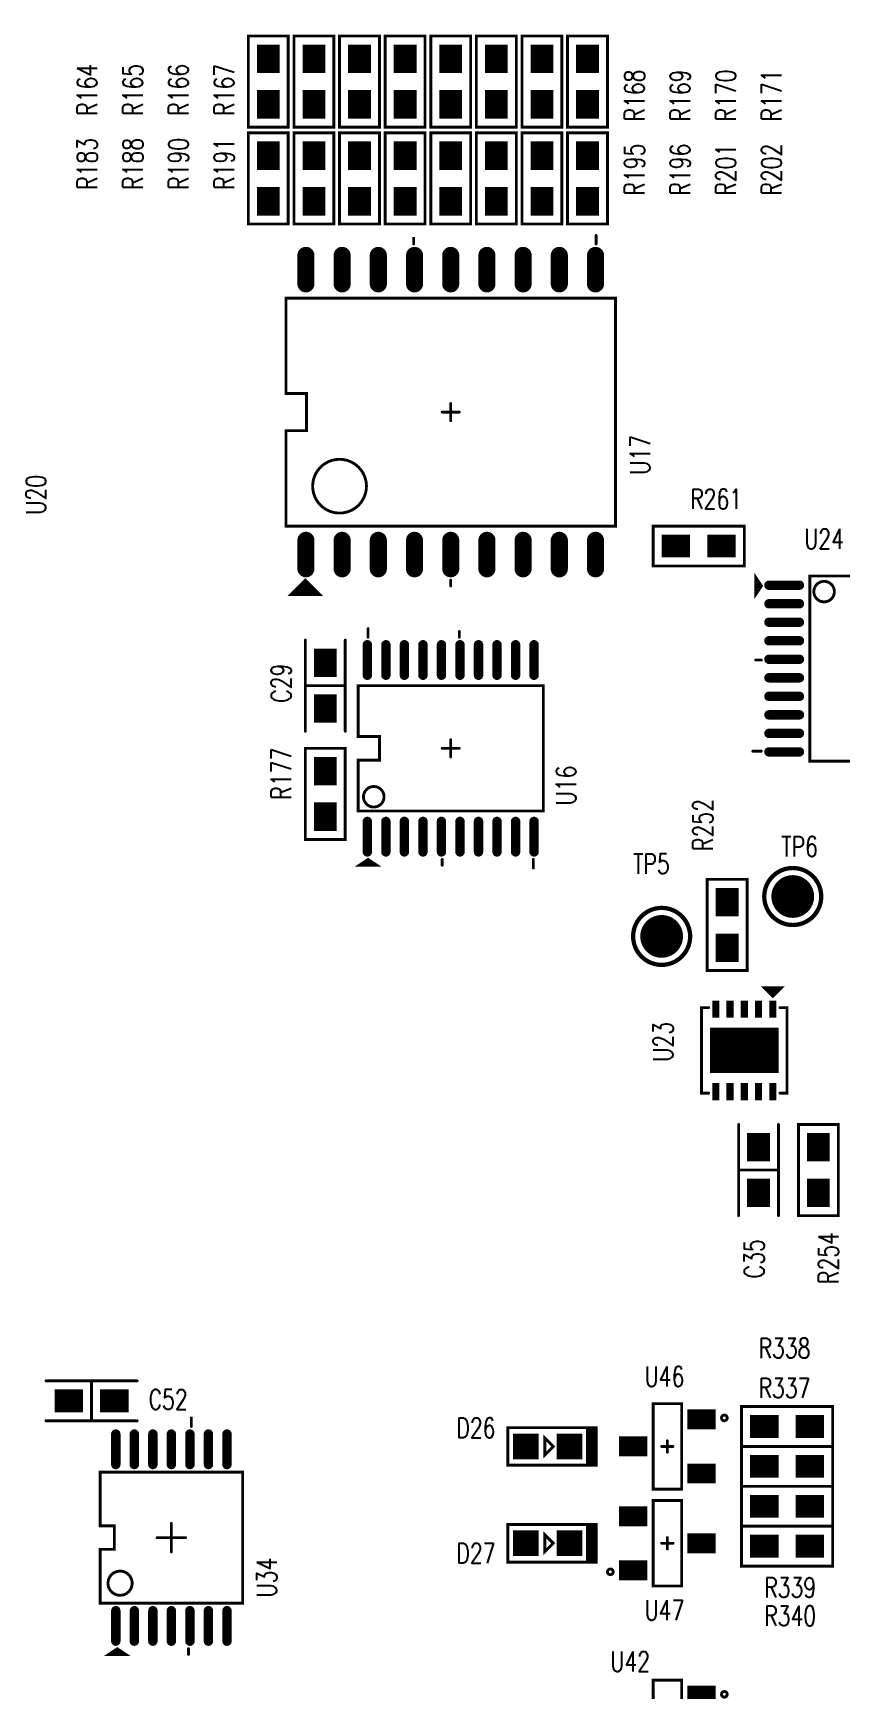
# Model space of a CAD drawing. Extents: x -22 to 239, y -29 to 162.
# Drawn here: x 147.9 to 176.3, y 46.2 to 104.3 of the extents above; entities that cross this region are included whole.
import ezdxf

# ---------------------------------------------------------------- set-up
doc = ezdxf.new("R2010")
doc.units = 0
for name, color, linetype in [('DRIL_NPLTE_THRU_01', 5, 'CONTINUOUS'), ('DRIL_NPLTE_THRU_02', 106, 'CONTINUOUS'), ('DRIL_NPLTE_THRU_03', 96, 'CONTINUOUS'), ('DRIL_NPLTE_THRU_04', 34, 'CONTINUOUS'), ('DRIL_PLTE_THRU_01', 5, 'CONTINUOUS'), ('DRIL_PLTE_THRU_02', 106, 'CONTINUOUS'), ('DRIL_PLTE_THRU_03', 96, 'CONTINUOUS'), ('DRIL_PLTE_THRU_04', 34, 'CONTINUOUS'), ('DRIL_SYMBOL', 255, 'CONTINUOUS'), ('PADS_BOT', 43, 'CONTINUOUS'), ('PADS_INNER', 186, 'CONTINUOUS'), ('PADS_TOP', 186, 'CONTINUOUS'), ('PART_NAME_01', 3, 'CONTINUOUS'), ('PART_TOP_2DLINE_00', 150, 'CONTINUOUS'), ('PART_TOP_2DLINE_01', 150, 'CONTINUOUS')]:
    doc.layers.add(name, color=color, linetype=linetype)
doc.styles.add('W0$1', font='simplex', dxfattribs={"width": 0.75})

# ---------------------------------------------------------------- blocks, each defined once
blk = doc.blocks.new('SMOOTH_0$1')
at = {"const_width": 0.05}
blk.add_lwpolyline([(-0.025, 0, 1), (0.025, 0, 1)], format="xyb", close=True, dxfattribs=at)
blk = doc.blocks.new('PART_BODY_TOP_11')
at = {"layer": 'PART_TOP_2DLINE_00', "const_width": 0.1}
for points in [[(0.7, 3.9), (0.7, 4.2)], [(0.5, 0), (-0.5, 0)], [(0, 0.5), (0, -0.5)], [(-1.8, -4), (-2, -4)], [(0.6, -3.9), (0.6, -4.1)]]:
    blk.add_lwpolyline(points, dxfattribs=at)
for points in [[(-2.5, 2.3), (-2.5, 0.4125), (-2, 0.4125), (-2, -0.4125), (-2.5, -0.4125), (-2.5, -2.3), (2.5, -2.3), (2.5, 2.3)], [(-1.9, -3.9), (-2.2, -4.1), (-1.6, -4.1)]]:
    blk.add_lwpolyline(points, close=True, dxfattribs=at)
blk.add_lwpolyline([(-2.224264, -1.6, 1), (-1.375736, -1.6, 1)], format="xyb", close=True, dxfattribs=at)
at = {"layer": 'PART_TOP_2DLINE_00'}
for p in [(0.7, 4.2), (0.7, 3.9), (-2.5, 2.3), (2.5, 2.3), (-2.5, 0.4125), (-2, 0.4125), (-0.5, 0), (0, 0.5), (0.5, 0), (-2.5, -0.4125), (-2, -0.4125), (0, -0.5), (-2.5, -2.3), (2.5, -2.3), (-2.2, -4.1), (-2, -4), (-1.9, -3.9), (-1.8, -4), (-1.6, -4.1), (0.6, -3.9), (0.6, -4.1)]:
    blk.add_blockref('SMOOTH_0$1', p, dxfattribs=at)
blk = doc.blocks.new('DRIL_HOLE_0')
blk.add_lwpolyline([(0, 0, 1), (0, 0, 1)], format="xyb", close=True)
blk = doc.blocks.new('PAD_1')
blk.add_lwpolyline([(0, 0, 1), (0, 0, 1)], format="xyb", close=True)
blk = doc.blocks.new('PAD_8')
at = {"const_width": 0.165}
blk.add_lwpolyline([(-0.535, -0.0825), (0.535, -0.0825, 1), (0.535, 0.0825), (-0.535, 0.0825, 1)], format="xyb", close=True, dxfattribs=at)
blk = doc.blocks.new('STK_TOP_42')
at = {"layer": 'DRIL_NPLTE_THRU_01'}
blk.add_blockref('DRIL_HOLE_0', (0, 0), dxfattribs=at)
at = {"layer": 'DRIL_NPLTE_THRU_02'}
blk.add_blockref('DRIL_HOLE_0', (0, 0), dxfattribs=at)
at = {"layer": 'DRIL_NPLTE_THRU_03'}
blk.add_blockref('DRIL_HOLE_0', (0, 0), dxfattribs=at)
at = {"layer": 'DRIL_NPLTE_THRU_04'}
blk.add_blockref('DRIL_HOLE_0', (0, 0), dxfattribs=at)
at = {"layer": 'PADS_BOT'}
blk.add_blockref('PAD_1', (0, 0), dxfattribs=at)
at = {"layer": 'PADS_INNER'}
blk.add_blockref('PAD_1', (0, 0), dxfattribs=at)
at = {"layer": 'PADS_TOP', "rotation": 90}
blk.add_blockref('PAD_8', (0, 0), dxfattribs=at)
blk = doc.blocks.new('SYM_TOP_14')
for name, p in [('PART_BODY_TOP_11', (0, 0)), ('STK_TOP_42', (-1.95, 3.1)), ('STK_TOP_42', (-1.3, 3.1)), ('STK_TOP_42', (-0.65, 3.1)), ('STK_TOP_42', (0, 3.1)), ('STK_TOP_42', (0.65, 3.1)), ('STK_TOP_42', (1.3, 3.1)), ('STK_TOP_42', (1.95, 3.1)), ('STK_TOP_42', (-1.95, -3.1)), ('STK_TOP_42', (-1.3, -3.1)), ('STK_TOP_42', (-0.65, -3.1)), ('STK_TOP_42', (0, -3.1)), ('STK_TOP_42', (0.65, -3.1)), ('STK_TOP_42', (1.3, -3.1)), ('STK_TOP_42', (1.95, -3.1))]:
    blk.add_blockref(name, p)
blk = doc.blocks.new('PART_TOP_12')
blk.add_blockref('SYM_TOP_14', (0, 0))
at = {"layer": 'PART_NAME_01', "style": 'W0$1', "width": 0.75}
blk.add_text('U34', height=0.7, rotation=90, dxfattribs=at).set_placement((3.7, -2.1))
blk = doc.blocks.new('PART_BODY_TOP_12')
at = {"layer": 'PART_TOP_2DLINE_00', "const_width": 0.1}
for points in [[(-1.25, 1.5), (-1.5, 1.5), (-1.5, -1.5), (-1.25, -1.5)], [(1.25, -1.5), (1.5, -1.5), (1.5, 1.5), (1.25, 1.5)], [(-1, -1.9), (-1.3, -2.2), (-0.7, -2.2), (-1, -1.9)], [(-1.1, -2), (-0.9, -2), (-0.8, -2.1), (-1.2, -2.1)]]:
    blk.add_lwpolyline(points, dxfattribs=at)
at = {"layer": 'PART_TOP_2DLINE_00'}
for p in [(-1.5, 1.5), (-1.25, 1.5), (1.25, 1.5), (1.5, 1.5), (-1.5, -1.5), (-1.25, -1.5), (1.25, -1.5), (1.5, -1.5), (-1.3, -2.2), (-1.2, -2.1), (-1.1, -2), (-1, -1.9), (-1, -1.9), (-0.9, -2), (-0.8, -2.1), (-0.7, -2.2)]:
    blk.add_blockref('SMOOTH_0$1', p, dxfattribs=at)
blk = doc.blocks.new('PAD_9')
at = {"const_width": 0.25}
blk.add_lwpolyline([(-0.3, 0), (0.3, 0)], dxfattribs=at)
blk = doc.blocks.new('STK_TOP_112')
at = {"layer": 'DRIL_PLTE_THRU_01'}
blk.add_blockref('DRIL_HOLE_0', (0, 0), dxfattribs=at)
at = {"layer": 'DRIL_PLTE_THRU_02'}
blk.add_blockref('DRIL_HOLE_0', (0, 0), dxfattribs=at)
at = {"layer": 'DRIL_PLTE_THRU_03'}
blk.add_blockref('DRIL_HOLE_0', (0, 0), dxfattribs=at)
at = {"layer": 'DRIL_PLTE_THRU_04'}
blk.add_blockref('DRIL_HOLE_0', (0, 0), dxfattribs=at)
at = {"layer": 'PADS_BOT'}
blk.add_blockref('PAD_1', (0, 0), dxfattribs=at)
at = {"layer": 'PADS_INNER'}
blk.add_blockref('PAD_1', (0, 0), dxfattribs=at)
at = {"layer": 'PADS_TOP', "rotation": 90}
blk.add_blockref('PAD_9', (0, 0), dxfattribs=at)
blk = doc.blocks.new('PAD_10')
at = {"const_width": 1.6}
blk.add_lwpolyline([(-1.2, 0), (1.2, 0)], dxfattribs=at)
blk = doc.blocks.new('STK_TOP_202')
at = {"layer": 'DRIL_PLTE_THRU_01'}
blk.add_blockref('DRIL_HOLE_0', (0, 0), dxfattribs=at)
at = {"layer": 'DRIL_PLTE_THRU_02'}
blk.add_blockref('DRIL_HOLE_0', (0, 0), dxfattribs=at)
at = {"layer": 'DRIL_PLTE_THRU_03'}
blk.add_blockref('DRIL_HOLE_0', (0, 0), dxfattribs=at)
at = {"layer": 'DRIL_PLTE_THRU_04'}
blk.add_blockref('DRIL_HOLE_0', (0, 0), dxfattribs=at)
at = {"layer": 'PADS_BOT'}
blk.add_blockref('PAD_1', (0, 0), dxfattribs=at)
at = {"layer": 'PADS_INNER'}
blk.add_blockref('PAD_1', (0, 0), dxfattribs=at)
at = {"layer": 'PADS_TOP'}
blk.add_blockref('PAD_10', (0, 0), dxfattribs=at)
blk = doc.blocks.new('SYM_TOP_15')
for name, p in [('STK_TOP_112', (-1, 1.45)), ('STK_TOP_112', (-0.5, 1.45)), ('STK_TOP_112', (0, 1.45)), ('STK_TOP_112', (0.5, 1.45)), ('STK_TOP_112', (1, 1.45)), ('PART_BODY_TOP_12', (0, 0)), ('STK_TOP_202', (0, 0)), ('STK_TOP_112', (-1, -1.45)), ('STK_TOP_112', (-0.5, -1.45)), ('STK_TOP_112', (0, -1.45)), ('STK_TOP_112', (0.5, -1.45)), ('STK_TOP_112', (1, -1.45))]:
    blk.add_blockref(name, p)
blk = doc.blocks.new('PART_TOP_13')
blk.add_blockref('SYM_TOP_15', (0, 0))
at = {"layer": 'PART_NAME_01', "style": 'W0$1', "width": 0.75}
blk.add_text('U23', height=0.7, rotation=270, dxfattribs=at).set_placement((2.5, 0.4))
blk = doc.blocks.new('PART_BODY_TOP_18')
at = {"layer": 'PART_TOP_2DLINE_00', "const_width": 0.1}
for points in [[(-2.9, 3.9), (-2.9, 4.2)], [(0.3, 3.9), (0.3, 4.1)], [(-0.3, 0), (0.3, 0)], [(0, 0.3), (0, -0.3)], [(-3, -4), (-2.8, -4)], [(-0.3, -3.9), (-0.3, -4.1)], [(2.9, -3.9), (2.9, -4.2)]]:
    blk.add_lwpolyline(points, dxfattribs=at)
for points in [[(-3.25, 2.2), (-3.25, 0.4125), (-2.5, 0.4125), (-2.5, -0.4125), (-3.25, -0.4125), (-3.25, -2.2), (3.25, -2.2), (3.25, 2.2)], [(-2.9, -3.9), (-3.2, -4.1), (-2.6, -4.1)]]:
    blk.add_lwpolyline(points, close=True, dxfattribs=at)
blk.add_lwpolyline([(-3.0606, -1.7, 1), (-2.3394, -1.7, 1)], format="xyb", close=True, dxfattribs=at)
at = {"layer": 'PART_TOP_2DLINE_00'}
for p in [(-2.9, 4.2), (0.3, 4.1), (-2.9, 3.9), (0.3, 3.9), (-3.25, 2.2), (3.25, 2.2), (-3.25, 0.4125), (-2.5, 0.4125), (-0.3, 0), (0, 0.3), (0.3, 0), (-3.25, -0.4125), (-2.5, -0.4125), (0, -0.3), (-3.25, -2.2), (3.25, -2.2), (-3.2, -4.1), (-3, -4), (-2.9, -3.9), (-2.8, -4), (-2.6, -4.1), (-0.3, -3.9), (-0.3, -4.1), (2.9, -3.9), (2.9, -4.2)]:
    blk.add_blockref('SMOOTH_0$1', p, dxfattribs=at)
blk = doc.blocks.new('SYM_TOP_21')
for name, p in [('PART_BODY_TOP_18', (0, 0)), ('STK_TOP_42', (-2.925, 3.1)), ('STK_TOP_42', (-2.275, 3.1)), ('STK_TOP_42', (-1.625, 3.1)), ('STK_TOP_42', (-0.975, 3.1)), ('STK_TOP_42', (-0.325, 3.1)), ('STK_TOP_42', (0.325, 3.1)), ('STK_TOP_42', (0.975, 3.1)), ('STK_TOP_42', (1.625, 3.1)), ('STK_TOP_42', (2.275, 3.1)), ('STK_TOP_42', (2.925, 3.1)), ('STK_TOP_42', (-2.925, -3.1)), ('STK_TOP_42', (-2.275, -3.1)), ('STK_TOP_42', (-1.625, -3.1)), ('STK_TOP_42', (-0.975, -3.1)), ('STK_TOP_42', (-0.325, -3.1)), ('STK_TOP_42', (0.325, -3.1)), ('STK_TOP_42', (0.975, -3.1)), ('STK_TOP_42', (1.625, -3.1)), ('STK_TOP_42', (2.275, -3.1)), ('STK_TOP_42', (2.925, -3.1))]:
    blk.add_blockref(name, p)
blk = doc.blocks.new('PART_TOP_19')
blk.add_blockref('SYM_TOP_21', (0, 0))
at = {"layer": 'PART_NAME_01', "style": 'W0$1', "width": 0.75}
blk.add_text('U16', height=0.7, rotation=90, dxfattribs=at).set_placement((4.4, -2))
blk = doc.blocks.new('PART_BODY_TOP_19')
at = {"layer": 'PART_TOP_2DLINE_00', "const_width": 0.1}
for points in [[(-1.3, 5.9), (-1.3, 6.1)], [(5.1, 5.9), (5.1, 6.2)], [(-0.3, 0), (0.3, 0)], [(0, 0.3), (0, -0.3)], [(-4.7, -6.3), (-5.5, -6.3)], [(-4.8, -6.2), (-5.4, -6.2)], [(-5.3, -6.1), (-4.9, -6.1)], [(-5, -6), (-5.2, -6)], [(0, -5.9), (0, -6.1)]]:
    blk.add_lwpolyline(points, dxfattribs=at)
for points in [[(-5.78, 4), (-5.78, 0.65), (-5.0575, 0.65), (-5.0575, -0.65), (-5.78, -0.65), (-5.78, -4), (5.78, -4), (5.78, 4)], [(-5.1, -5.9), (-5.6, -6.4), (-4.6, -6.4)]]:
    blk.add_lwpolyline(points, close=True, dxfattribs=at)
blk.add_lwpolyline([(-4.8434, -2.6, 1), (-2.9566, -2.6, 1)], format="xyb", close=True, dxfattribs=at)
at = {"layer": 'PART_TOP_2DLINE_00'}
for p in [(-1.3, 6.1), (-1.3, 5.9), (5.1, 6.2), (5.1, 5.9), (-5.78, 4), (5.78, 4), (-5.78, 0.65), (-5.0575, 0.65), (-0.3, 0), (0, 0.3), (0.3, 0), (0, -0.3), (-5.78, -0.65), (-5.0575, -0.65), (-5.78, -4), (5.78, -4), (-5.6, -6.4), (-5.5, -6.3), (-5.4, -6.2), (-5.3, -6.1), (-5.2, -6), (-5.1, -5.9), (-5, -6), (-4.9, -6.1), (-4.8, -6.2), (-4.7, -6.3), (-4.6, -6.4), (0, -5.9), (0, -6.1)]:
    blk.add_blockref('SMOOTH_0$1', p, dxfattribs=at)
blk = doc.blocks.new('PAD_3')
at = {"const_width": 0.3}
blk.add_lwpolyline([(-0.5, -0.15), (0.5, -0.15, 1), (0.5, 0.15), (-0.5, 0.15, 1)], format="xyb", close=True, dxfattribs=at)
blk = doc.blocks.new('STK_TOP_106')
at = {"layer": 'DRIL_NPLTE_THRU_01'}
blk.add_blockref('DRIL_HOLE_0', (0, 0), dxfattribs=at)
at = {"layer": 'DRIL_NPLTE_THRU_02'}
blk.add_blockref('DRIL_HOLE_0', (0, 0), dxfattribs=at)
at = {"layer": 'DRIL_NPLTE_THRU_03'}
blk.add_blockref('DRIL_HOLE_0', (0, 0), dxfattribs=at)
at = {"layer": 'DRIL_NPLTE_THRU_04'}
blk.add_blockref('DRIL_HOLE_0', (0, 0), dxfattribs=at)
at = {"layer": 'PADS_BOT'}
blk.add_blockref('PAD_1', (0, 0), dxfattribs=at)
at = {"layer": 'PADS_INNER'}
blk.add_blockref('PAD_1', (0, 0), dxfattribs=at)
at = {"layer": 'PADS_TOP', "rotation": 90}
blk.add_blockref('PAD_3', (0, 0), dxfattribs=at)
blk = doc.blocks.new('SYM_TOP_22')
for name, p in [('PART_BODY_TOP_19', (0, 0)), ('STK_TOP_106', (-5.08, 5)), ('STK_TOP_106', (-3.81, 5)), ('STK_TOP_106', (-2.54, 5)), ('STK_TOP_106', (-1.27, 5)), ('STK_TOP_106', (0, 5)), ('STK_TOP_106', (1.27, 5)), ('STK_TOP_106', (2.54, 5)), ('STK_TOP_106', (3.81, 5)), ('STK_TOP_106', (5.08, 5)), ('STK_TOP_106', (-5.08, -5)), ('STK_TOP_106', (-3.81, -5)), ('STK_TOP_106', (-2.54, -5)), ('STK_TOP_106', (-1.27, -5)), ('STK_TOP_106', (0, -5)), ('STK_TOP_106', (1.27, -5)), ('STK_TOP_106', (2.54, -5)), ('STK_TOP_106', (3.81, -5)), ('STK_TOP_106', (5.08, -5))]:
    blk.add_blockref(name, p)
blk = doc.blocks.new('PART_TOP_20')
blk.add_blockref('SYM_TOP_22', (0, 0))
at = {"layer": 'PART_NAME_01', "style": 'W0$1', "width": 0.75}
blk.add_text('U17', height=0.7, rotation=90, dxfattribs=at).set_placement((7, -2.2))
blk = doc.blocks.new('PART_BODY_TOP_36')
at = {"layer": 'PART_TOP_2DLINE_00', "const_width": 0.1}
for points in [[(-1.599946, 0.700024), (1.599946, 0.700024)], [(0, 0.700024), (0, -0.700024)], [(-1.599946, -0.700024), (1.599946, -0.700024)]]:
    blk.add_lwpolyline(points, dxfattribs=at)
at = {"layer": 'PART_TOP_2DLINE_00'}
for p in [(-1.599946, 0.700024), (0, 0.700024), (1.599946, 0.700024), (-1.599946, -0.700024), (0, -0.700024), (1.599946, -0.700024)]:
    blk.add_blockref('SMOOTH_0$1', p, dxfattribs=at)
blk = doc.blocks.new('PAD_25')
at = {"const_width": 0.8}
blk.add_lwpolyline([(-0.5, 0), (0.5, 0)], dxfattribs=at)
blk = doc.blocks.new('STK_TOP_43')
at = {"layer": 'DRIL_NPLTE_THRU_01'}
blk.add_blockref('DRIL_HOLE_0', (0, 0), dxfattribs=at)
at = {"layer": 'DRIL_NPLTE_THRU_02'}
blk.add_blockref('DRIL_HOLE_0', (0, 0), dxfattribs=at)
at = {"layer": 'DRIL_NPLTE_THRU_03'}
blk.add_blockref('DRIL_HOLE_0', (0, 0), dxfattribs=at)
at = {"layer": 'DRIL_NPLTE_THRU_04'}
blk.add_blockref('DRIL_HOLE_0', (0, 0), dxfattribs=at)
at = {"layer": 'PADS_BOT'}
blk.add_blockref('PAD_1', (0, 0), dxfattribs=at)
at = {"layer": 'PADS_INNER'}
blk.add_blockref('PAD_1', (0, 0), dxfattribs=at)
at = {"layer": 'PADS_TOP'}
blk.add_blockref('PAD_25', (0, 0), dxfattribs=at)
blk = doc.blocks.new('SYM_TOP_39')
for name, p in [('PART_BODY_TOP_36', (0, 0)), ('STK_TOP_43', (-0.8001, 0)), ('STK_TOP_43', (0.8001, 0))]:
    blk.add_blockref(name, p)
blk = doc.blocks.new('PART_TOP_71')
blk.add_blockref('SYM_TOP_39', (0, 0))
at = {"layer": 'PART_NAME_01', "style": 'W0$1', "width": 0.75}
blk.add_text('C29', height=0.7, rotation=180, dxfattribs=at).set_placement((0.6, -1.2))
blk = doc.blocks.new('PART_TOP_78')
blk.add_blockref('SYM_TOP_39', (0, 0))
at = {"layer": 'PART_NAME_01', "style": 'W0$1', "width": 0.75}
blk.add_text('C35', height=0.7, dxfattribs=at).set_placement((-3.8, -0.2))
blk = doc.blocks.new('PART_TOP_92')
blk.add_blockref('SYM_TOP_39', (0, 0))
at = {"layer": 'PART_NAME_01', "style": 'W0$1', "width": 0.75}
blk.add_text('C52', height=0.7, dxfattribs=at).set_placement((2, -0.3))
blk = doc.blocks.new('PART_BODY_TOP_8')
at = {"layer": 'PART_TOP_2DLINE_00', "const_width": 0.1}
for points in [[(-1.5, 0.5), (1.5, 0.5), (1.5, -0.5), (-1.5, -0.5), (-1.5, 0.5)], [(-0.2, 0), (0.2, 0)], [(0, -0.2), (0, 0.2)]]:
    blk.add_lwpolyline(points, dxfattribs=at)
blk.add_lwpolyline([(0.9, -2, 1), (1.1, -2, 1)], format="xyb", close=True, dxfattribs=at)
at = {"layer": 'PART_TOP_2DLINE_00'}
for p in [(-1.5, 0.5), (-1.5, 0.5), (-0.2, 0), (0, 0.2), (0.2, 0), (1.5, 0.5), (-1.5, -0.5), (0, -0.2), (1.5, -0.5)]:
    blk.add_blockref('SMOOTH_0$1', p, dxfattribs=at)
blk = doc.blocks.new('PAD_6')
at = {"const_width": 0.7}
blk.add_lwpolyline([(-0.5, 0), (0.5, 0)], dxfattribs=at)
blk = doc.blocks.new('STK_TOP_109')
at = {"layer": 'DRIL_PLTE_THRU_01'}
blk.add_blockref('DRIL_HOLE_0', (0, 0), dxfattribs=at)
at = {"layer": 'DRIL_PLTE_THRU_02'}
blk.add_blockref('DRIL_HOLE_0', (0, 0), dxfattribs=at)
at = {"layer": 'DRIL_PLTE_THRU_03'}
blk.add_blockref('DRIL_HOLE_0', (0, 0), dxfattribs=at)
at = {"layer": 'DRIL_PLTE_THRU_04'}
blk.add_blockref('DRIL_HOLE_0', (0, 0), dxfattribs=at)
at = {"layer": 'PADS_BOT'}
blk.add_blockref('PAD_1', (0, 0), dxfattribs=at)
at = {"layer": 'PADS_INNER'}
blk.add_blockref('PAD_1', (0, 0), dxfattribs=at)
at = {"layer": 'PADS_TOP', "rotation": 90}
blk.add_blockref('PAD_6', (0, 0), dxfattribs=at)
blk = doc.blocks.new('SYM_TOP_11')
for name, p in [('STK_TOP_109', (0, 1.2)), ('PART_BODY_TOP_8', (0, 0)), ('STK_TOP_109', (-0.95, -1.2)), ('STK_TOP_109', (0.95, -1.2))]:
    blk.add_blockref(name, p)
blk = doc.blocks.new('PART_TOP_127')
blk.add_blockref('SYM_TOP_11', (0, 0))
at = {"layer": 'PART_NAME_01', "style": 'W0$1', "width": 0.75}
blk.add_text('U42', height=0.7, rotation=270, dxfattribs=at).set_placement((1.8, 2))
blk = doc.blocks.new('PART_TOP_130')
blk.add_blockref('SYM_TOP_11', (0, 0))
at = {"layer": 'PART_NAME_01', "style": 'W0$1', "width": 0.75}
blk.add_text('U46', height=0.7, rotation=270, dxfattribs=at).set_placement((2.1, 0.8))
blk = doc.blocks.new('PART_TOP_131')
blk.add_blockref('SYM_TOP_11', (0, 0))
at = {"layer": 'PART_NAME_01', "style": 'W0$1', "width": 0.75}
blk.add_text('U47', height=0.7, rotation=90, dxfattribs=at).set_placement((2.7, -0.8))
blk = doc.blocks.new('PART_BODY_TOP_41')
at = {"layer": 'PART_TOP_2DLINE_01', "const_width": 0.1}
for points in [[(-1.400048, -0.659892), (-1.700022, -0.659892), (-1.700022, 0.659892), (-1.400048, 0.659892)], [(-1.599946, -0.599948), (-1.599946, 0.599948)], [(-1.500124, -0.599948), (-1.500124, 0.6)], [(-0.199898, 0), (0.100076, 0.299974), (0.100076, -0.299974), (-0.199898, 0)]]:
    blk.add_lwpolyline(points, dxfattribs=at)
blk.add_lwpolyline([(1.397, -0.659892), (-1.397, -0.659892), (-1.397, 0.659892), (1.397, 0.659892)], close=True, dxfattribs=at)
at = {"layer": 'PART_TOP_2DLINE_01'}
for p in [(-1.700022, 0.659892), (-1.599946, 0.599948), (-1.500124, 0.6), (-1.400048, 0.659892), (-1.397, 0.659892), (1.397, 0.659892), (-0.199898, 0), (-0.199898, 0), (0.100076, 0.299974), (-1.599946, -0.599948), (-1.500124, -0.599948), (0.100076, -0.299974), (-1.700022, -0.659892), (-1.400048, -0.659892), (-1.397, -0.659892), (1.397, -0.659892)]:
    blk.add_blockref('SMOOTH_0$1', p, dxfattribs=at)
blk = doc.blocks.new('PAD_27')
at = {"const_width": 0.9}
blk.add_lwpolyline([(-0.45, 0), (0.45, 0)], dxfattribs=at)
blk = doc.blocks.new('STK_TOP_142')
at = {"layer": 'DRIL_NPLTE_THRU_01'}
blk.add_blockref('DRIL_HOLE_0', (0, 0), dxfattribs=at)
at = {"layer": 'DRIL_NPLTE_THRU_02'}
blk.add_blockref('DRIL_HOLE_0', (0, 0), dxfattribs=at)
at = {"layer": 'DRIL_NPLTE_THRU_03'}
blk.add_blockref('DRIL_HOLE_0', (0, 0), dxfattribs=at)
at = {"layer": 'DRIL_NPLTE_THRU_04'}
blk.add_blockref('DRIL_HOLE_0', (0, 0), dxfattribs=at)
at = {"layer": 'PADS_BOT'}
blk.add_blockref('PAD_1', (0, 0), dxfattribs=at)
at = {"layer": 'PADS_INNER'}
blk.add_blockref('PAD_1', (0, 0), dxfattribs=at)
at = {"layer": 'PADS_TOP'}
blk.add_blockref('PAD_27', (0, 0), dxfattribs=at)
blk = doc.blocks.new('SYM_TOP_44')
for name, p in [('PART_BODY_TOP_41', (0, 0)), ('STK_TOP_142', (-0.762, 0)), ('STK_TOP_142', (0.762, 0))]:
    blk.add_blockref(name, p)
blk = doc.blocks.new('PART_TOP_151')
blk.add_blockref('SYM_TOP_44', (0, 0))
at = {"layer": 'PART_NAME_01', "style": 'W0$1', "width": 0.75}
blk.add_text('D26', height=0.7, rotation=180, dxfattribs=at).set_placement((3.2, -0.3))
blk = doc.blocks.new('PART_TOP_152')
blk.add_blockref('SYM_TOP_44', (0, 0))
at = {"layer": 'PART_NAME_01', "style": 'W0$1', "width": 0.75}
blk.add_text('D27', height=0.7, rotation=180, dxfattribs=at).set_placement((3.2, 0.7))
blk = doc.blocks.new('PART_BODY_TOP_45')
at = {"layer": 'PART_TOP_2DLINE_00', "const_width": 0.1}
blk.add_lwpolyline([(-1.599946, 0.700024), (1.599946, 0.700024), (1.599946, -0.700024), (-1.599946, -0.700024), (-1.599946, 0.700024)], dxfattribs=at)
at = {"layer": 'PART_TOP_2DLINE_00'}
for p in [(-1.599946, 0.700024), (-1.599946, 0.700024), (1.599946, 0.700024), (-1.599946, -0.700024), (1.599946, -0.700024)]:
    blk.add_blockref('SMOOTH_0$1', p, dxfattribs=at)
blk = doc.blocks.new('SYM_TOP_48')
for name, p in [('PART_BODY_TOP_45', (0, 0)), ('STK_TOP_43', (-0.8001, 0)), ('STK_TOP_43', (0.8001, 0))]:
    blk.add_blockref(name, p)
blk = doc.blocks.new('PART_TOP_236')
blk.add_blockref('SYM_TOP_48', (0, 0))
at = {"layer": 'PART_NAME_01', "style": 'W0$1', "width": 0.75}
blk.add_text('R164', height=0.7, rotation=180, dxfattribs=at).set_placement((1.2, -6))
blk = doc.blocks.new('PART_TOP_237')
blk.add_blockref('SYM_TOP_48', (0, 0))
at = {"layer": 'PART_NAME_01', "style": 'W0$1', "width": 0.75}
blk.add_text('R165', height=0.7, rotation=180, dxfattribs=at).set_placement((1.2, -6))
blk = doc.blocks.new('PART_TOP_238')
blk.add_blockref('SYM_TOP_48', (0, 0))
at = {"layer": 'PART_NAME_01', "style": 'W0$1', "width": 0.75}
blk.add_text('R166', height=0.7, rotation=180, dxfattribs=at).set_placement((1.2, -6))
blk = doc.blocks.new('PART_TOP_239')
blk.add_blockref('SYM_TOP_48', (0, 0))
at = {"layer": 'PART_NAME_01', "style": 'W0$1', "width": 0.75}
blk.add_text('R167', height=0.7, rotation=180, dxfattribs=at).set_placement((1.2, -6))
blk = doc.blocks.new('PART_TOP_240')
blk.add_blockref('SYM_TOP_48', (0, 0))
at = {"layer": 'PART_NAME_01', "style": 'W0$1', "width": 0.75}
blk.add_text('R168', height=0.7, rotation=180, dxfattribs=at).set_placement((1.4, 6.8))
blk = doc.blocks.new('PART_TOP_241')
blk.add_blockref('SYM_TOP_48', (0, 0))
at = {"layer": 'PART_NAME_01', "style": 'W0$1', "width": 0.75}
blk.add_text('R169', height=0.7, rotation=180, dxfattribs=at).set_placement((1.4, 6.8))
blk = doc.blocks.new('PART_TOP_243')
blk.add_blockref('SYM_TOP_48', (0, 0))
at = {"layer": 'PART_NAME_01', "style": 'W0$1', "width": 0.75}
blk.add_text('R170', height=0.7, rotation=180, dxfattribs=at).set_placement((1.4, 6.8))
blk = doc.blocks.new('PART_TOP_244')
blk.add_blockref('SYM_TOP_48', (0, 0))
at = {"layer": 'PART_NAME_01', "style": 'W0$1', "width": 0.75}
blk.add_text('R171', height=0.7, rotation=180, dxfattribs=at).set_placement((1.4, 6.8))
blk = doc.blocks.new('PART_TOP_250')
blk.add_blockref('SYM_TOP_48', (0, 0))
at = {"layer": 'PART_NAME_01', "style": 'W0$1', "width": 0.75}
blk.add_text('R177', height=0.7, rotation=180, dxfattribs=at).set_placement((0.2, -1.2))
blk = doc.blocks.new('PART_TOP_254')
blk.add_blockref('SYM_TOP_48', (0, 0))
at = {"layer": 'PART_NAME_01', "style": 'W0$1', "width": 0.75}
blk.add_text('R183', height=0.7, dxfattribs=at).set_placement((-0.4, 6))
blk = doc.blocks.new('PART_TOP_255')
blk.add_blockref('SYM_TOP_48', (0, 0))
at = {"layer": 'PART_NAME_01', "style": 'W0$1', "width": 0.75}
blk.add_text('R188', height=0.7, dxfattribs=at).set_placement((-0.4, 6))
blk = doc.blocks.new('PART_TOP_257')
blk.add_blockref('SYM_TOP_48', (0, 0))
at = {"layer": 'PART_NAME_01', "style": 'W0$1', "width": 0.75}
blk.add_text('R190', height=0.7, dxfattribs=at).set_placement((-0.4, 6))
blk = doc.blocks.new('PART_TOP_258')
blk.add_blockref('SYM_TOP_48', (0, 0))
at = {"layer": 'PART_NAME_01', "style": 'W0$1', "width": 0.75}
blk.add_text('R191', height=0.7, dxfattribs=at).set_placement((-0.4, 6))
blk = doc.blocks.new('PART_TOP_260')
blk.add_blockref('SYM_TOP_48', (0, 0))
at = {"layer": 'PART_NAME_01', "style": 'W0$1', "width": 0.75}
blk.add_text('R195', height=0.7, dxfattribs=at).set_placement((-0.6, -6.8))
blk = doc.blocks.new('PART_TOP_261')
blk.add_blockref('SYM_TOP_48', (0, 0))
at = {"layer": 'PART_NAME_01', "style": 'W0$1', "width": 0.75}
blk.add_text('R196', height=0.7, dxfattribs=at).set_placement((-0.6, -6.8))
blk = doc.blocks.new('PART_TOP_264')
blk.add_blockref('SYM_TOP_48', (0, 0))
at = {"layer": 'PART_NAME_01', "style": 'W0$1', "width": 0.75}
blk.add_text('R201', height=0.7, dxfattribs=at).set_placement((-0.6, -6.8))
blk = doc.blocks.new('PART_TOP_265')
blk.add_blockref('SYM_TOP_48', (0, 0))
at = {"layer": 'PART_NAME_01', "style": 'W0$1', "width": 0.75}
blk.add_text('R202', height=0.7, dxfattribs=at).set_placement((-0.6, -6.8))
blk = doc.blocks.new('PART_TOP_302')
blk.add_blockref('SYM_TOP_48', (0, 0))
at = {"layer": 'PART_NAME_01', "style": 'W0$1', "width": 0.75}
blk.add_text('R252', height=0.7, rotation=180, dxfattribs=at).set_placement((-2.6, -0.5))
blk = doc.blocks.new('PART_TOP_304')
blk.add_blockref('SYM_TOP_48', (0, 0))
at = {"layer": 'PART_NAME_01', "style": 'W0$1', "width": 0.75}
blk.add_text('R254', height=0.7, rotation=180, dxfattribs=at).set_placement((4, 0.7))
blk = doc.blocks.new('PART_TOP_312')
blk.add_blockref('SYM_TOP_48', (0, 0))
at = {"layer": 'PART_NAME_01', "style": 'W0$1', "width": 0.75}
blk.add_text('R261', height=0.7, dxfattribs=at).set_placement((-0.3, 1.3))
blk = doc.blocks.new('PART_TOP_396')
blk.add_blockref('SYM_TOP_48', (0, 0))
at = {"layer": 'PART_NAME_01', "style": 'W0$1', "width": 0.75}
blk.add_text('R337', height=0.7, dxfattribs=at).set_placement((-1, 2.4))
blk = doc.blocks.new('PART_TOP_397')
blk.add_blockref('SYM_TOP_48', (0, 0))
at = {"layer": 'PART_NAME_01', "style": 'W0$1', "width": 0.75}
blk.add_text('R338', height=0.7, dxfattribs=at).set_placement((-1, 2.4))
blk = doc.blocks.new('PART_TOP_398')
blk.add_blockref('SYM_TOP_48', (0, 0))
at = {"layer": 'PART_NAME_01', "style": 'W0$1', "width": 0.75}
blk.add_text('R339', height=0.7, dxfattribs=at).set_placement((-0.8, -3.2))
blk = doc.blocks.new('PART_TOP_400')
blk.add_blockref('SYM_TOP_48', (0, 0))
at = {"layer": 'PART_NAME_01', "style": 'W0$1', "width": 0.75}
blk.add_text('R340', height=0.7, dxfattribs=at).set_placement((-0.8, -2.8))
blk = doc.blocks.new('PART_TOP_558')
blk.add_blockref('SYM_TOP_21', (0, 0))
at = {"layer": 'PART_NAME_01', "style": 'W0$1', "width": 0.75}
blk.add_text('U24', height=0.7, rotation=90, dxfattribs=at).set_placement((-4.2, -2.4))
blk = doc.blocks.new('PART_TOP_569')
blk.add_blockref('SYM_TOP_22', (0, 0))
at = {"layer": 'PART_NAME_01', "style": 'W0$1', "width": 0.75}
blk.add_text('U20', height=0.7, rotation=90, dxfattribs=at).set_placement((7.2, -3.6))
blk = doc.blocks.new('PART_BODY_TOP_99')
at = {"layer": 'PART_TOP_2DLINE_00', "const_width": 0.15}
blk.add_lwpolyline([(-1, 0, 1), (1, 0, 1)], format="xyb", close=True, dxfattribs=at)
blk = doc.blocks.new('DRIL_SYMBOL_1')
at = {"layer": 'DRIL_SYMBOL', "const_width": 0.0508}
for points in [[(-0.254, 0), (0.254, 0)], [(0, -0.254), (0, 0.254)]]:
    blk.add_lwpolyline(points, dxfattribs=at)
blk = doc.blocks.new('DRIL_HOLE_1')
at = {"const_width": 0.5}
blk.add_lwpolyline([(-0.25, 0, 1), (0.25, 0, 1)], format="xyb", close=True, dxfattribs=at)
blk.add_blockref('DRIL_SYMBOL_1', (0, 0))
blk = doc.blocks.new('PAD_17')
at = {"const_width": 0.75}
blk.add_lwpolyline([(0, -0.375, 1), (0, 0.375, 1)], format="xyb", close=True, dxfattribs=at)
blk = doc.blocks.new('STK_TOP_33')
at = {"layer": 'DRIL_PLTE_THRU_01'}
blk.add_blockref('DRIL_HOLE_1', (0, 0), dxfattribs=at)
at = {"layer": 'DRIL_PLTE_THRU_02'}
blk.add_blockref('DRIL_HOLE_1', (0, 0), dxfattribs=at)
at = {"layer": 'DRIL_PLTE_THRU_03'}
blk.add_blockref('DRIL_HOLE_1', (0, 0), dxfattribs=at)
at = {"layer": 'DRIL_PLTE_THRU_04'}
blk.add_blockref('DRIL_HOLE_1', (0, 0), dxfattribs=at)
at = {"layer": 'PADS_BOT'}
blk.add_blockref('PAD_17', (0, 0), dxfattribs=at)
at = {"layer": 'PADS_INNER'}
blk.add_blockref('PAD_17', (0, 0), dxfattribs=at)
at = {"layer": 'PADS_TOP'}
blk.add_blockref('PAD_17', (0, 0), dxfattribs=at)
blk = doc.blocks.new('SYM_TOP_64')
for name in ['PART_BODY_TOP_99', 'STK_TOP_33']:
    blk.add_blockref(name, (0, 0))
blk = doc.blocks.new('PART_TOP_599')
blk.add_blockref('SYM_TOP_64', (0, 0))
at = {"layer": 'PART_NAME_01', "style": 'W0$1', "width": 0.75}
blk.add_text('TP5', height=0.7, rotation=180, dxfattribs=at).set_placement((1, -2.2))
blk = doc.blocks.new('PART_TOP_600')
blk.add_blockref('SYM_TOP_64', (0, 0))
at = {"layer": 'PART_NAME_01', "style": 'W0$1', "width": 0.75}
blk.add_text('TP6', height=0.7, rotation=180, dxfattribs=at).set_placement((0.4, -1.4))

msp = doc.modelspace()

# ---------------------------------------------------------------- block references
for name, p, rotation in [('PART_TOP_236', (156.2, 102.6), 270), ('PART_TOP_237', (157.8, 102.6), 270), ('PART_TOP_238', (159.4, 102.6), 270), ('PART_TOP_239', (161, 102.6), 270), ('PART_TOP_240', (162.6, 102.6), 270), ('PART_TOP_241', (164.2, 102.6), 270), ('PART_TOP_243', (165.8, 102.6), 270), ('PART_TOP_244', (167.4, 102.6), 270), ('PART_TOP_254', (156.2, 99.2), 90), ('PART_TOP_255', (157.8, 99.2), 90), ('PART_TOP_257', (159.4, 99.2), 90), ('PART_TOP_258', (161, 99.2), 90), ('PART_TOP_260', (162.6, 99.2), 90), ('PART_TOP_261', (164.2, 99.2), 90), ('PART_TOP_264', (165.8, 99.2), 90), ('PART_TOP_265', (167.4, 99.2), 90), ('PART_TOP_558', (177.4, 82), 270), ('PART_TOP_71', (158.2, 81.4), 270), ('PART_TOP_250', (158.2, 77.6), 270), ('PART_TOP_302', (172.3, 73), 270), ('PART_TOP_600', (174.6, 74), 180), ('PART_TOP_599', (170, 72.6), 180), ('PART_TOP_13', (172.9, 68.6), 180), ('PART_TOP_78', (173.4, 64.4), 90), ('PART_TOP_304', (175.5, 64.4), 270), ('PART_TOP_130', (170.2, 54.7), 90), ('PART_TOP_151', (166, 54.7), 180), ('PART_TOP_131', (170.2, 51.3), 270), ('PART_TOP_152', (166, 51.3), 180), ('PART_TOP_127', (170.2, 45), 90)]:
    msp.add_blockref(name, p, dxfattribs=dict(rotation=rotation))
for name, p in [('PART_TOP_569', (141.2, 91)), ('PART_TOP_20', (162.6, 91)), ('PART_TOP_312', (171.3, 86.3)), ('PART_TOP_19', (162.6, 79.2)), ('PART_TOP_397', (174.4, 55.4)), ('PART_TOP_92', (150, 56.3)), ('PART_TOP_396', (174.4, 54)), ('PART_TOP_12', (152.8, 51.5)), ('PART_TOP_398', (174.4, 52.6)), ('PART_TOP_400', (174.4, 51.2))]:
    msp.add_blockref(name, p)

doc.saveas('drawing.dxf')
